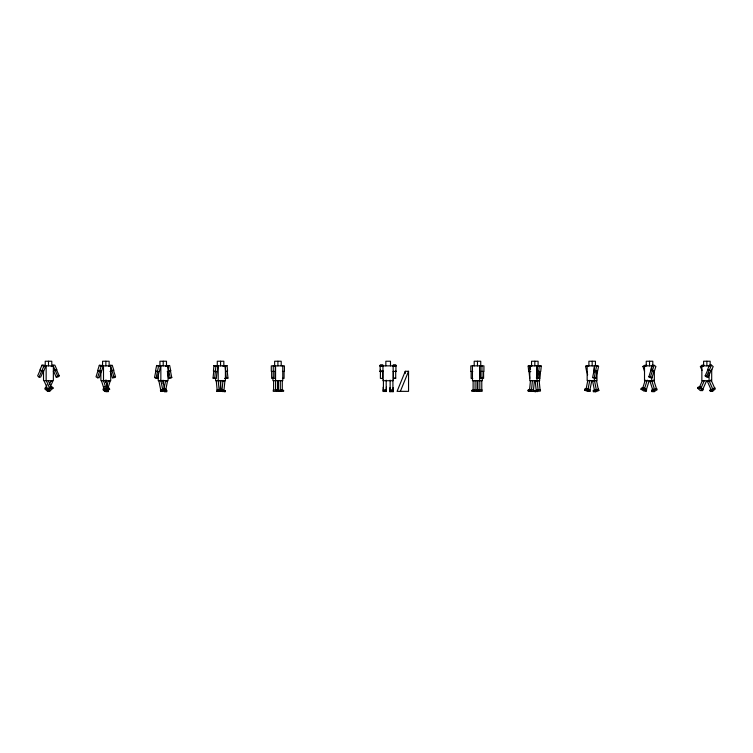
<?xml version="1.0" encoding="UTF-8"?>
<svg xmlns="http://www.w3.org/2000/svg" width="753" height="753" viewBox="0 0 753 753"><rect width="100%" height="100%" fill="white"/><g stroke="black" fill="none" stroke-linecap="round" stroke-linejoin="round"><path stroke-width="1.13" d="M213.956 365.666L213.41 371.173L215.358 371.568L217.316 371.568L217.871 366.052L213.956 365.666L217.871 366.052M213.052 378.091L213.73 371.21L216.996 371.53L216.309 378.42L213.052 378.091L214.69 378.091M214.671 378.42L215.904 366.052M220.205 388.529L220.996 380.5M222.869 391.673L222.681 390.233L225.251 390.751L225.166 391.673L220.704 391.24M528.117 390.835L528.578 389.517L530.874 389.517L533.802 390.101L533.661 391.475L528.117 390.835L533.661 391.475M529.557 389.678L530.47 380.5M530.413 390.835L530.874 389.517M531.524 389.678L532.437 380.5M533.472 390.063L534.385 380.886M537.35 365.666L536.804 371.173L540.72 371.568L541.266 366.052L537.35 365.666L541.266 366.052M540.39 371.53L539.713 378.42L538.066 378.42L536.447 378.091L537.134 371.21M536.447 378.091L538.084 378.091L539.317 365.666M709.928 390.543L710.032 389.903L712.329 389.903L714.832 387.691L715.35 388.877L712.573 391.334L710.277 391.334L709.928 390.543L712.225 390.543L712.573 391.334M712.225 390.543L712.329 389.903M156.633 365.478L155.542 370.824L157.433 371.596L159.401 371.596L160.483 366.25L156.633 365.478L160.483 366.25M155.871 370.89L154.516 377.573L156.087 378.213L157.725 378.213L159.081 371.53L157.443 371.53M156.087 378.213L158.516 366.25M162.996 383.654L163.674 380.312M163.985 388.877L165.566 381.074L167.533 381.074L165.726 389.988M164.38 390.308L164.427 391.767L166.724 391.767L166.677 390.308M584.507 390.11L585.09 388.906L587.387 388.906L590.22 390.054L589.947 391.391L587.66 391.391L584.507 390.11L586.803 390.11L589.947 391.391M586.041 389.226L587.848 380.312M586.803 390.11L587.387 388.906M589.815 380.312L588.008 389.226L589.9 389.988L591.707 381.074M593.646 370.824L594.738 365.478L598.588 366.25L597.505 371.596L593.646 370.824L597.185 371.53L595.83 378.213L592.611 377.573L593.966 370.89M592.611 377.573L594.258 377.573L596.696 365.478M651.759 390.195L654.046 390.195L656.748 388.501L657.143 389.772L654.15 391.654L651.853 391.654L651.759 390.195L653.548 389.066M654.15 391.654L654.046 390.195M99.321 365.299L97.721 370.382L99.518 371.511L101.486 371.511L103.086 366.429L101.288 365.299L99.321 365.299L101.118 366.429L103.086 366.429M99.537 371.417L98.041 370.476L96.036 376.82L97.532 377.771L101.118 366.429M101.175 371.417L99.17 377.771L97.532 377.771M103.387 388.501L102.992 389.772L105.985 391.654L108.281 391.654L108.376 390.195M103.707 388.595L104.375 386.477M105.702 382.242L106.371 380.133M106.502 386.553L108.168 381.263L110.136 381.263L107.801 388.67M105.985 391.654L106.088 390.195M640.972 389.207L641.669 388.124L643.966 388.124L646.658 389.819L646.262 391.089L643.966 391.089L640.972 389.207L643.269 389.207L646.262 391.089M642.582 388.595L645.246 380.133M643.269 389.207L643.966 388.124M647.213 380.133L644.549 388.595L646.347 389.725L649.011 381.263M653.981 371.417L651.985 377.771L650.347 377.771L648.851 376.82L650.846 370.476L652.484 370.476M648.851 376.82L650.488 376.82L654.103 365.299L655.891 366.429L654.291 371.511L652.333 371.511M593.232 390.882L593.458 390.308L595.755 390.308L598.588 389.16L598.861 390.496L595.708 391.767L593.411 391.767L593.232 390.882L595.529 390.882L595.755 390.308M405.274 371.285L397.076 391.353L408.55 391.353L408.55 371.285L405.274 371.285L405.274 373.516M400.351 391.353L408.55 371.285M42.036 365.13L39.956 369.845L41.622 371.314L43.589 371.314L45.669 366.598L44.003 365.13L42.036 365.13L43.702 366.598L45.669 366.598M39.043 377.093L40.681 377.093L43.279 371.191L41.641 371.191L40.257 369.968L37.65 375.86L39.043 377.093L43.702 366.598M46.912 384.868L45.613 387.814L47.279 389.292M49.444 384.378L50.752 381.432L52.719 381.432L50.545 386.345M47.561 391.334L47.806 389.903L45.302 387.691L44.785 388.877L47.561 391.334L49.858 391.334L50.103 389.903M697.532 388.134L698.332 387.202L700.629 387.202L703.133 389.414L702.605 390.591L700.318 390.591L697.532 388.134L699.829 388.134L702.605 390.591M699.189 387.814L702.229 380.943M699.829 388.134L700.629 387.202M709.411 369.968L710.794 371.191L708.187 377.093L706.549 377.093L705.166 375.86L707.764 369.968M704.196 380.943L701.156 387.814L702.831 389.292L706.305 381.432M705.166 375.86L706.803 375.86L711.519 365.13L713.185 366.598L711.096 371.314L709.43 369.845L707.462 369.845L709.552 365.13L711.519 365.13M534.884 390.751L540.372 389.649L540.513 391.023L534.969 391.673L534.884 390.751L537.454 390.233M471.802 390.431L482.118 389.96L482.118 391.353L471.802 391.353L471.802 390.431L474.418 389.96M476.545 391.353L476.875 389.96M478.842 391.353L479.172 389.96M51.213 366.598L52.879 365.13L54.847 365.13L56.927 369.845L54.96 369.845L53.294 371.314M54.988 369.968L53.604 371.191L56.202 377.093L57.84 377.093L59.233 375.86L56.626 369.968M56.202 377.093L57.595 375.86L59.233 375.86M49.999 387.202L47.505 389.414L48.023 390.591L50.799 388.134L53.096 388.134L52.296 387.202L49.999 387.202L52.748 387.353M53.096 388.134L50.319 390.591L47.91 390.543M700.375 366.598L702.041 365.13L704.008 365.13L702.342 366.598L700.375 366.598L702.041 370.372M709.382 381.432L711.048 379.954L714.522 387.814L712.856 389.292L710.888 389.292L707.415 381.432L709.382 381.432L712.856 389.292M108.498 366.429L110.296 365.299L112.263 365.299L113.863 370.382L111.896 370.382L110.098 371.511M112.413 377.771L113.91 376.82L115.548 376.82L113.552 370.476L111.915 370.476L110.418 371.417L112.413 377.771L114.051 377.771L115.548 376.82M106.662 388.124L103.97 389.819L104.375 391.089L106.662 391.089L109.656 389.207L108.959 388.124L106.662 388.124L109.392 388.36M104.375 391.089L107.368 389.207L109.656 389.207M642.958 366.429L644.756 365.299L646.714 365.299L644.926 366.429L642.958 366.429L644.559 371.511M651.966 381.263L653.764 380.133L656.428 388.595L654.63 389.725L652.672 389.725L649.999 381.263L651.966 381.263L654.63 389.725M167.439 372.641L168.568 378.213L171.778 377.573L170.423 370.89L168.851 371.53L170.743 370.824L169.66 365.478L165.801 366.25L167.768 366.25M167.213 371.53L170.743 370.824M168.568 378.213L171.778 377.573M163.241 388.906L160.408 390.054L160.681 391.391L162.977 391.391L166.121 390.11L165.538 388.906L163.241 388.906L165.942 389.216M160.681 391.391L163.834 390.11L166.121 390.11M585.561 366.25L589.411 365.478L585.561 366.25L586.643 371.596M594.569 381.074L596.376 389.988L594.409 389.988L592.602 381.074L596.461 380.312L598.268 389.226M227.039 365.666L223.133 366.052L227.039 365.666L227.594 371.173L225.627 371.173M227.952 378.091L224.686 378.42L227.952 378.091L227.265 371.21M219.754 389.517L216.836 390.101L216.968 391.475L222.512 390.835L222.05 389.517L219.754 389.517L220.215 390.835L222.512 390.835M216.968 391.475L220.215 390.835M528.173 366.052L532.089 365.666L528.173 366.052L528.719 371.568L530.686 371.568M537.19 380.886L538.103 390.063L536.136 390.063L535.223 380.886L539.139 380.5L540.052 389.678M534.969 391.673L537.134 391.24M380.171 365.299L382.957 365.299M393.151 365.299L395.927 365.299M654.103 365.299L652.136 365.299L650.536 370.382L652.503 370.382L654.291 371.511M380.171 365.478L382.957 365.478M393.151 365.478L395.927 365.478M380.171 365.666L382.957 365.666M393.151 365.666L395.927 365.666M44.399 365.864L53.359 365.864L53.359 380.698L43.523 380.698L43.523 370.429M100.874 365.864L110.71 365.864L110.71 380.698L100.874 380.698L100.874 370.429M158.234 365.864L168.06 365.864L168.06 380.698L158.234 380.698L158.234 373.846M215.584 365.864L225.411 365.864L225.411 380.698L215.584 380.698L215.584 378.411M380.171 365.864L395.927 365.864M539.637 365.864L529.801 365.864L529.801 380.698L539.637 380.698L539.637 372.707M380.171 366.052L382.957 366.052M393.151 366.052L395.927 366.052M380.171 366.25L382.957 366.25M596.621 366.25L598.588 366.25M380.171 371.173L382.957 371.173M380.171 371.314L382.957 371.314M282.441 371.427L284.408 371.427L284.408 365.864L271.296 365.864L271.296 371.427L275.231 371.427L275.231 365.864M380.171 371.427L382.957 371.511L380.171 371.568L380.171 365.13L382.957 365.13L382.957 380.698L393.151 380.698L393.151 365.13L395.927 365.13L395.927 371.596M393.151 371.427L395.927 371.427M472.78 371.427L470.813 371.427L470.813 365.864L483.925 365.864L483.925 371.427L479.99 371.427L479.99 365.864M530.686 371.53L529.048 371.53L529.736 378.42M393.386 378.091L395.702 378.091M282.441 378.373L284.079 378.373L284.079 371.427M472.78 378.373L471.143 378.373L471.143 371.427M697.88 387.353L700.177 387.353M641.236 388.36L643.533 388.36M584.686 389.216L586.982 389.216M220.121 389.913L222.417 389.913M383.183 389.96L386.43 389.96M389.903 389.96L393.151 389.96M528.211 389.913L530.507 389.913M276.21 389.96L278.836 390.431L278.836 391.353M280.963 389.96L283.589 390.431L283.589 391.353L273.264 391.353L273.264 389.96L283.589 390.431M383.183 390.431L386.43 390.431M389.903 390.431L393.151 390.431M476.545 390.431L478.842 390.431M596.564 390.496L598.861 390.496M106.248 390.807L108.545 390.807M222.963 390.751L225.251 390.751M651.59 390.807L653.886 390.807M164.606 390.882L166.902 390.882M383.183 391.353L386.43 391.391L386.43 387.202M389.903 391.353L393.151 391.334M386.43 391.475L383.183 391.475L383.183 387.202M389.903 391.673L393.151 391.654M538.084 378.091L539.713 378.42M223.001 391.24L225.166 391.673M594.258 377.573L595.83 378.213M156.153 377.573L157.725 378.213M650.488 376.82L651.985 377.771M706.803 375.86L708.187 377.093M52.879 365.13L57.595 375.86M48.399 380.943L51.439 387.814M50.451 387.353L50.799 388.134M46.432 380.943L49.472 387.814L47.806 389.292L44.333 381.432M110.296 365.299L113.91 376.82M105.382 380.133L108.046 388.595M107.095 388.36L107.368 389.207M103.415 380.133L106.079 388.595L104.281 389.725L101.617 381.263M595.529 390.882L595.708 391.767M586.964 371.53L587.641 374.872M167.693 365.478L170.14 377.573M162.78 380.312L164.587 389.226M163.646 389.216L163.834 390.11M160.813 380.312L162.62 389.226M158.921 381.074L160.728 389.988M537.171 390.751L537.265 391.673M530.14 366.052L530.47 369.365M225.081 365.666L226.314 378.091M220.158 380.5L221.071 389.678M218.191 380.5L219.104 389.678M216.252 380.886L217.156 390.063M711.698 369.29L711.698 380.698L701.862 380.698L701.862 365.864L710.154 365.864L710.154 361.233L703.603 361.233L703.603 365.864M709.072 372.707L709.072 380.698M706.879 361.233L706.879 365.864M654.338 370.429L654.338 380.698L644.512 380.698L644.512 365.864L652.804 365.864L652.804 361.233L646.243 361.233L646.243 365.864M651.721 365.864L651.721 369.29M651.721 377.272L651.721 380.698M649.528 361.233L649.528 365.864M596.988 370.429L596.988 380.698L587.161 380.698L587.161 365.864L595.444 365.864L595.444 361.233L588.893 361.233L588.893 365.864M594.371 365.864L594.371 372.707M594.371 377.272L594.371 380.698M592.169 361.233L592.169 365.864M538.094 365.864L538.094 361.233L531.543 361.233L531.543 365.864M537.011 365.864L537.011 380.698M534.818 361.233L534.818 365.864M483.595 371.427L483.595 378.373L480.32 378.373L480.32 371.427M482.287 377.272L482.287 380.698L472.451 380.698L472.451 365.864M481.958 365.864L481.958 378.373M481.788 380.698L481.788 389.96M480.743 365.864L480.743 361.233L474.192 361.233L474.192 365.864M479.83 380.698L479.83 389.96M479.661 365.864L479.661 380.698M477.863 380.698L477.863 389.96M477.468 361.233L477.468 365.864M477.044 380.698L477.044 389.96M475.077 380.698L475.077 389.96M474.089 390.431L474.089 391.353M473.11 380.698L473.11 389.96M395.702 370.476L395.702 378.42L393.386 378.42L393.386 371.427M393.151 387.691L393.151 391.767M392.915 379.954L392.915 390.063M390.487 365.864L390.487 361.233L385.847 361.233L385.847 365.864M390.139 380.133L390.139 390.063M389.903 387.691L389.903 391.767M386.195 380.133L386.195 390.063M383.418 379.954L383.418 390.063M382.722 370.476L382.722 378.42L380.406 378.373L380.406 369.968M282.77 365.864L282.77 380.698L272.934 380.698L272.934 377.272M282.271 380.698L282.271 389.96M281.293 390.431L281.293 391.353M281.198 365.864L281.198 361.233L274.638 361.233L274.638 365.864M280.304 380.698L280.304 389.96M278.346 380.698L278.346 389.96M277.913 361.233L277.913 365.864M277.528 380.698L277.528 389.96M276.539 390.431L276.539 391.353M275.56 365.864L275.56 389.96M274.901 371.427L274.901 378.373L271.626 378.373L271.626 371.427M273.593 380.698L273.593 389.96M273.264 365.864L273.264 378.373M223.839 365.864L223.839 361.233L217.288 361.233L217.288 365.864M220.563 361.233L220.563 365.864M218.201 365.864L218.201 380.698M166.488 365.864L166.488 361.233L159.937 361.233L159.937 365.864M163.213 361.233L163.213 365.864M160.85 365.864L160.85 380.698M109.138 365.864L109.138 361.233L102.577 361.233L102.577 365.864M105.862 361.233L105.862 365.864M103.5 365.864L103.5 380.698M51.788 365.864L51.788 361.233L45.227 361.233L45.227 365.864M48.503 361.233L48.503 365.864M46.149 365.864L46.149 380.698M222.944 380.886L222.031 390.063L223.999 390.063L224.912 380.886L222.944 380.886"/></g></svg>
